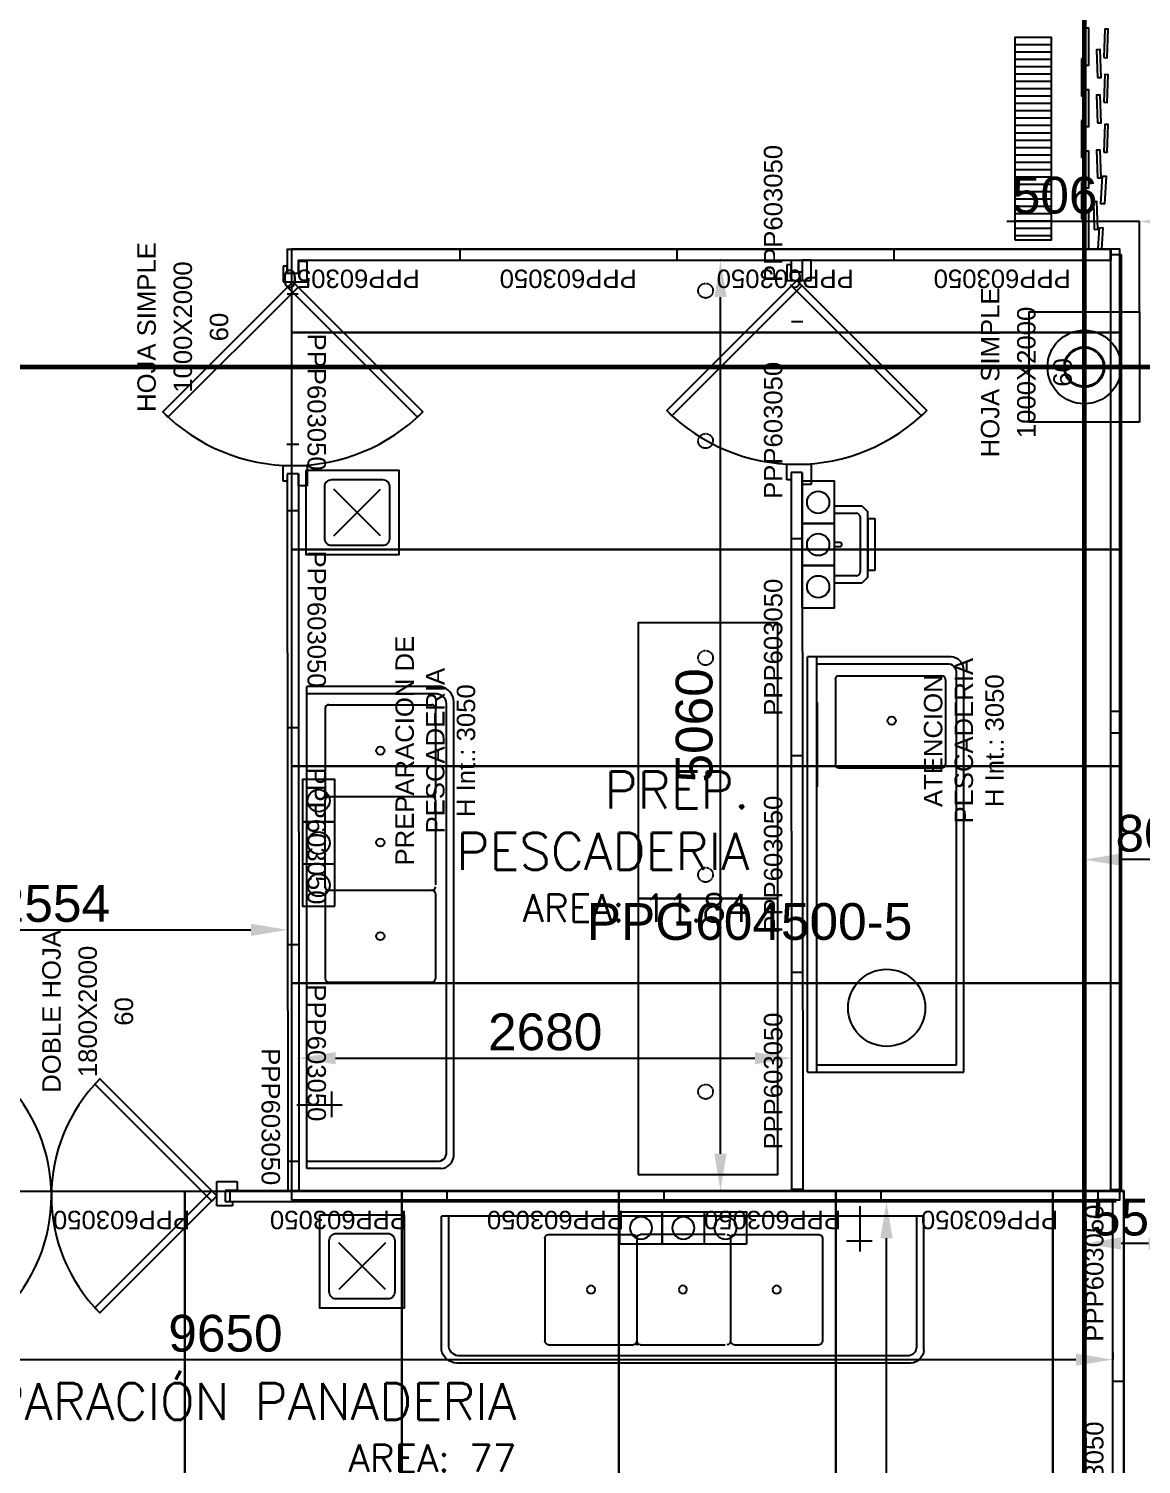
# Model space of a CAD drawing. Header units: millimetres. Extents: x 1478096 to 1808313, y 619971 to 762366.
# Drawn here: x 1533905 to 1539955, y 668856 to 676666 of the extents above; entities that cross this region are included whole.
import ezdxf
from ezdxf.enums import TextEntityAlignment as Align

# ---------------------------------------------------------------- set-up
doc = ezdxf.new("R2010")
doc.units = ezdxf.units.MM
doc.header["$LTSCALE"] = 10
doc.linetypes.add('CENTERX2', pattern=[4, 2.5, -0.5, 0.5, -0.5])
doc.linetypes.add('DASHED', pattern=[0.75, 0.5, -0.25])
for name, color, linetype in [('0_Estructura', 251, 'Continuous'), ('COSTAN-CAM-CORT BANDAS', 4, 'Continuous'), ('COSTAN-CAM-COTAS', 7, 'Continuous'), ('COSTAN-CAM-EJES', 251, 'CENTERX2'), ('COSTAN-CAM-LAT NUM', 6, 'Continuous'), ('COSTAN-CAM-LATERALES', 5, 'Continuous'), ('COSTAN-CAM-NOMENCLATURAS', 7, 'Continuous'), ('COSTAN-CAM-PUERTAS', 4, 'Continuous'), ('COSTAN-CAM-PUERTAS-NOM', 7, 'Continuous'), ('COSTAN-CAM-TECHOS', 1, 'DASHED'), ('COSTAN-CAM-TECHOS NOMENCLATURAS', 7, 'Continuous'), ('COSTAN-CAM-TECHOS-60', 1, 'Continuous'), ('COSTAN-EXH-COTAS', 7, 'Continuous'), ('COSTAN-EXH-Desagues', 1, 'Continuous'), ('DC-ARQ-EQUIP. PREP.', 30, 'Continuous'), ('DC-ARQ-MURO DE BLOQUE', 7, 'Continuous'), ('DC-ARQ-TEXTOS', 7, 'Continuous')]:
    doc.layers.add(name, color=color, linetype=linetype)
doc.layers.add('COSTAN-CAM-VIGA C', color=32, linetype='Continuous', plot=False)
doc.styles.add('costan', font='arial.ttf')
doc.styles.get("Standard").update_dxf_attribs({"font": 'arial.ttf'})
doc.dimstyles.new('COSTAN-DESAGUES', dxfattribs={"dimtxt": 200, "dimasz": 200, "dimexe": 0, "dimexo": 0, "dimgap": 40, "dimtad": 1, "dimdec": 0, "dimzin": 0, "dimdsep": 46, "dimtxsty": 'costan', "dimblk1": 'ARCHTICK', "dimblk2": 'ARCHTICK', "dimcen": 0, "dimclrd": 256, "dimclre": 256, "dimclrt": 256, "dimadec": 0, "dimazin": 0, "dimtfac": 1, "dimtdec": 0, "dimtofl": 0, "dimtmove": 0, "dimatfit": 3, "dimfxl": 0, "dimtolj": 1, "dimtzin": 0, "dimarcsym": 0})
doc.dimstyles.new('COSTAN-MM-100', dxfattribs={"dimtxt": 200, "dimasz": 200, "dimexe": 0, "dimexo": 0, "dimgap": 40, "dimtad": 1, "dimdec": 0, "dimzin": 0, "dimdsep": 46, "dimtxsty": 'costan', "dimblk1": 'ARCHTICK', "dimblk2": 'ARCHTICK', "dimcen": 0, "dimclrd": 256, "dimclre": 256, "dimclrt": 256, "dimadec": 0, "dimazin": 0, "dimtfac": 1, "dimtdec": 0, "dimtofl": 0, "dimtmove": 0, "dimatfit": 3, "dimfxl": 0, "dimtolj": 1, "dimtzin": 0, "dimarcsym": 0})

# ---------------------------------------------------------------- blocks, each defined once
blk = doc.blocks.new('RE-PLANTABASE(XREF)$0$LJ-PLANTA BASE(XREF)$0$SE-COME$0$LR-COME$0$B41')
for p, q in [((-0.4064, -0.127), (-0.1524, 0.127)), ((-0.1524, -0.127), (-0.4064, 0.127))]:
    blk.add_line(p, q)
blk.add_lwpolyline([(0, 0.2286), (0, -0.2286), (-0.508, -0.2286), (-0.508, 0.2286)], close=True)
blk.add_lwpolyline([(-0.4191, -0.1778, -0.414214), (-0.4572, -0.1397), (-0.4572, 0.1397, -0.414214), (-0.4191, 0.1778), (-0.1397, 0.1778, -0.414214), (-0.1016, 0.1397), (-0.1016, -0.1397, -0.414214), (-0.1397, -0.1778)], format="xyb", close=True)
blk = doc.blocks.new('RE-PLANTABASE(XREF)$0$MESADA163')
for p, q in [((-0.07, 0.8), (-2.5396, 0.8)), ((-2.6223, 0.73), (-2.6223, 0)), ((-2.5823, 0.71), (-2.5823, 0)), ((-0.09, 0.76), (-2.5196, 0.76)), ((-0.04, 0), (-0.04, 0.7179)), ((-2.0596, 0.12), (-2.0596, 0.68)), ((-2.0396, 0.7), (-1.5796, 0.7)), ((-1.5596, 0.12), (-1.5596, 0.68)), ((-1.5396, 0.7), (-1.0796, 0.7)), ((-1.05, 0.12), (-1.05, 0.68)), ((-1.03, 0.7), (-0.57, 0.7)), ((-0.55, 0.12), (-0.55, 0.68)), ((-0.3476, -0.0534), (-0.3476, 0.1924)), ((-2.0396, 0.1), (-1.5796, 0.1)), ((-1.0796, 0.1), (-1.5396, 0.1)), ((-1.1927, 0.1532), (-1.1927, -0.0236)), ((-1.03, 0.1), (-0.57, 0.1)), ((-0.4198, 0.1346), (-0.2799, 0.1346)), ((0, 0), (-2.6223, 0))]:
    blk.add_line(p, q)
at = {"ltscale": 200}
blk.add_line((0, 0.73), (0, 0), dxfattribs=at)
for points in [[(-1.4223, 0.1532), (-1.652, 0.1532), (-1.652, -0.0236), (-1.4223, -0.0236)], [(-0.963, 0.1532), (-1.4223, 0.1532), (-1.4223, -0.0236), (-0.963, -0.0236)]]:
    blk.add_lwpolyline(points, close=True)
for centre, radius in [((-1.8096, 0.4), 0.0222), ((-1.3096, 0.4), 0.0222), ((-0.8, 0.4), 0.0222), ((-1.5371, 0.0648), 0.0603), ((-1.3075, 0.0648), 0.0603), ((-1.0778, 0.0648), 0.0603)]:
    blk.add_circle(centre, radius)
for centre, radius, start, end in [((-2.536, 0.7118), 0.0882, 92.35329, 168.13873), ((-0.074, 0.726), 0.0742, 3.12681, 86.8741), ((-2.5256, 0.7032), 0.0571, 83.93825, 173.20345), ((-0.086, 0.714), 0.0462, 355.08464, 94.91627), ((-2.0396, 0.68), 0.02, 90.00045, 180.00045), ((-1.5796, 0.68), 0.02, 0.00045, 90.00045), ((-1.5659, 0.6937), 0.0063, 0.00045, 90.00045), ((-1.5396, 0.68), 0.02, 90.00045, 180.00045), ((-1.5533, 0.6937), 0.0063, 90.00045, 180.00045), ((-1.07, 0.68), 0.02, 0.00045, 90.00045), ((-1.03, 0.68), 0.02, 90.00045, 180.00045), ((-0.57, 0.68), 0.02, 0.00045, 90.00045), ((-2.0396, 0.12), 0.02, 180.00045, 270.00045), ((-1.5796, 0.12), 0.02, 270.00045, 0.00045), ((-1.5396, 0.12), 0.02, 180.00045, 270.00045), ((-1.07, 0.12), 0.02, 270.00045, 0.00045), ((-1.03, 0.12), 0.02, 180.00045, 270.00045), ((-0.57, 0.12), 0.02, 270.00045, 0.00045)]:
    blk.add_arc(centre, radius, start, end)
blk = doc.blocks.new('RE-PLANTABASE(XREF)$0$LJ-BASE2(xref)$0$LJ-PLANTA BASE(XREF)$0$SE-COME$0$LR-COME$0$pileta-flat-3-flat-1')
for p, q in [((-0.0702, 0.8), (-2.5398, 0.8)), ((-2.6225, 0.73), (-2.6225, 0)), ((-2.5825, 0.71), (-2.5825, 0)), ((-0.0902, 0.76), (-2.5198, 0.76)), ((-0.0402, 0), (-0.0402, 0.7179)), ((-2.5241, 0.12), (-2.5241, 0.68)), ((-2.5041, 0.7), (-2.0441, 0.7)), ((-2.0241, 0.12), (-2.0241, 0.68)), ((-2.0041, 0.7), (-1.5441, 0.7)), ((-1.5145, 0.12), (-1.5145, 0.68)), ((-1.4945, 0.7), (-1.0345, 0.7)), ((-1.0145, 0.12), (-1.0145, 0.68)), ((-0.3478, -0.0534), (-0.3478, 0.1924)), ((-2.5041, 0.1), (-2.0441, 0.1)), ((-1.5441, 0.1), (-2.0041, 0.1)), ((-1.6572, 0.1532), (-1.6572, -0.0236)), ((-1.4945, 0.1), (-1.0345, 0.1)), ((-0.42, 0.1346), (-0.2802, 0.1346)), ((-0.0002, 0), (-2.6225, 0))]:
    blk.add_line(p, q)
at = {"ltscale": 200}
blk.add_line((-0.0002, 0.73), (-0.0002, 0), dxfattribs=at)
for points in [[(-1.8868, 0.1532), (-2.1165, 0.1532), (-2.1165, -0.0236), (-1.8868, -0.0236)], [(-1.4275, 0.1532), (-1.8868, 0.1532), (-1.8868, -0.0236), (-1.4275, -0.0236)]]:
    blk.add_lwpolyline(points, close=True)
for centre, radius in [((-2.2741, 0.4), 0.0222), ((-1.7741, 0.4), 0.0222), ((-1.2645, 0.4), 0.0222), ((-2.0017, 0.0648), 0.0603), ((-1.772, 0.0648), 0.0603), ((-1.5423, 0.0648), 0.0603)]:
    blk.add_circle(centre, radius)
for centre, radius, start, end in [((-2.5362, 0.7118), 0.0882, 92.35329, 168.13873), ((-0.0743, 0.726), 0.0742, 3.12681, 86.8741), ((-2.5258, 0.7032), 0.0571, 83.93825, 173.20345), ((-0.0863, 0.714), 0.0462, 355.08464, 94.91627), ((-2.5041, 0.68), 0.02, 90.00045, 180.00045), ((-2.0441, 0.68), 0.02, 0.00045, 90.00045), ((-2.0304, 0.6937), 0.0063, 0.00045, 90.00045), ((-2.0178, 0.6937), 0.0063, 90.00045, 180.00045), ((-2.0041, 0.68), 0.02, 90.00045, 180.00045), ((-1.5345, 0.68), 0.02, 0.00045, 90.00045), ((-1.4945, 0.68), 0.02, 90.00045, 180.00045), ((-1.0345, 0.68), 0.02, 0.00045, 90.00045), ((-2.5041, 0.12), 0.02, 180.00045, 270.00045), ((-2.0441, 0.12), 0.02, 270.00045, 0.00045), ((-2.0041, 0.12), 0.02, 180.00045, 270.00045), ((-1.5345, 0.12), 0.02, 270.00045, 0.00045), ((-1.4945, 0.12), 0.02, 180.00045, 270.00045), ((-1.0345, 0.12), 0.02, 270.00045, 0.00045)]:
    blk.add_arc(centre, radius, start, end)
blk = doc.blocks.new('RE-PLANTABASE(XREF)$0$LJ-BASE2(xref)$0$LJ-PLANTA BASE(XREF)$0$SE-COME$0$lav_rod-flat-2-flat-1-flat-1')
for p, q in [((0.4064, 0.127), (0.1524, -0.127)), ((0.1524, 0.127), (0.4064, -0.127))]:
    blk.add_line(p, q)
blk.add_lwpolyline([(0, -0.2286), (0, 0.2286), (0.508, 0.2286), (0.508, -0.2286)], close=True)
blk.add_lwpolyline([(0.4191, 0.1778, -0.414214), (0.4572, 0.1397), (0.4572, -0.1397, -0.414214), (0.4191, -0.1778), (0.1397, -0.1778, -0.414214), (0.1016, -0.1397), (0.1016, 0.1397, -0.414214), (0.1397, 0.1778)], format="xyb", close=True)
blk = doc.blocks.new('*D163')
at = {"layer": 'COSTAN-CAM-COTAS', "lineweight": -2, "transparency": 16777216}
for p, q in [((1538872.8, 670285.9), (1538569.8, 670285.9)), ((1538569.8, 662486.2), (1538569.8, 670085.9)), ((1538872.8, 662286.2), (1538569.8, 662286.2))]:
    blk.add_line(p, q, dxfattribs=at)
at = {"layer": 'COSTAN-CAM-COTAS', "transparency": 16777216}
for points in [[(1538536.4, 670085.9), (1538603.1, 670085.9), (1538569.8, 670285.9)], [(1538536.4, 662486.2), (1538603.1, 662486.2), (1538569.8, 662286.2)]]:
    blk.add_solid(points, dxfattribs=at)
at = {"layer": 'Defpoints', "color": 0, "transparency": 16777216}
for p in [(1538569.8, 670285.9), (1538872.8, 670285.9, 112421.9), (1538872.8, 662286.2, 112421.9)]:
    blk.add_point(p, dxfattribs=at)
at = {"layer": 'COSTAN-CAM-COTAS', "transparency": 16777216, "insert": (1538427.6, 665254), "char_height": 200, "attachment_point": 5, "rotation": 90, "style": 'costan'}
blk.add_mtext('\\A1;8000', dxfattribs=at)
blk = doc.blocks.new('_ARCHTICK')
at = {"color": 0, "linetype": 'ByBlock', "const_width": 0.15}
blk.add_lwpolyline([(-0.5, -0.5), (0.5, 0.5)], dxfattribs=at)
blk = doc.blocks.new('*D186')
at = {"layer": 'COSTAN-CAM-COTAS', "lineweight": -2, "transparency": 16777216}
for p, q in [((1532760, 671741), (1532760, 671763.6)), ((1532960, 671763.6), (1535113.8, 671763.6)), ((1535313.8, 671742.6), (1535313.8, 671763.6))]:
    blk.add_line(p, q, dxfattribs=at)
at = {"layer": 'COSTAN-CAM-COTAS', "transparency": 16777216}
for points in [[(1532960, 671797), (1532960, 671730.3), (1532760, 671763.6)], [(1535113.8, 671797), (1535113.8, 671730.3), (1535313.8, 671763.6)]]:
    blk.add_solid(points, dxfattribs=at)
at = {"layer": 'Defpoints', "color": 0, "transparency": 16777216}
for p in [(1532760, 671741, 112421.9), (1535313.8, 671763.6), (1535313.8, 671742.6, 112421.9)]:
    blk.add_point(p, dxfattribs=at)
at = {"layer": 'COSTAN-CAM-COTAS', "transparency": 16777216, "insert": (1534036.9, 671905.8), "char_height": 200, "attachment_point": 5, "style": 'costan'}
blk.add_mtext('\\A1;2554', dxfattribs=at)
blk = doc.blocks.new('*D187')
at = {"layer": 'COSTAN-CAM-COTAS', "lineweight": -2, "transparency": 16777216}
for p, q in [((1535373.8, 671063.8), (1535373.8, 671065.4)), ((1535573.8, 671065.4), (1537853.8, 671065.4))]:
    blk.add_line(p, q, dxfattribs=at)
at = {"layer": 'COSTAN-CAM-COTAS', "transparency": 16777216}
for points in [[(1535573.8, 671098.7), (1535573.8, 671032), (1535373.8, 671065.4)], [(1537853.8, 671098.7), (1537853.8, 671032), (1538053.8, 671065.4)]]:
    blk.add_solid(points, dxfattribs=at)
at = {"layer": 'Defpoints', "color": 0, "transparency": 16777216}
for p in [(1535373.8, 671063.8, 112421.9), (1538053.8, 671065.4, 112421.9), (1538053.8, 671065.4)]:
    blk.add_point(p, dxfattribs=at)
at = {"layer": 'COSTAN-CAM-COTAS', "transparency": 16777216, "insert": (1536713.8, 671207.5), "char_height": 200, "attachment_point": 5, "style": 'costan'}
blk.add_mtext('\\A1;2680', dxfattribs=at)
blk = doc.blocks.new('*D188')
at = {"layer": 'COSTAN-CAM-COTAS', "lineweight": -2, "transparency": 16777216}
for p, q in [((1537669.5, 675406.2), (1537666.9, 675406.2)), ((1537666.9, 670545.9), (1537666.9, 675206.2)), ((1537669.5, 670345.9), (1537666.9, 670345.9))]:
    blk.add_line(p, q, dxfattribs=at)
at = {"layer": 'COSTAN-CAM-COTAS', "transparency": 16777216}
for points in [[(1537633.6, 675206.2), (1537700.2, 675206.2), (1537666.9, 675406.2)], [(1537633.6, 670545.9), (1537700.2, 670545.9), (1537666.9, 670345.9)]]:
    blk.add_solid(points, dxfattribs=at)
at = {"layer": 'Defpoints', "color": 0, "transparency": 16777216}
for p in [(1537666.9, 675406.2), (1537669.5, 675406.2, 112421.9), (1537669.5, 670345.9, 112421.9)]:
    blk.add_point(p, dxfattribs=at)
at = {"layer": 'COSTAN-CAM-COTAS', "transparency": 16777216, "insert": (1537524.8, 672876.1), "char_height": 200, "attachment_point": 5, "rotation": 90, "style": 'costan'}
blk.add_mtext('\\A1;5060', dxfattribs=at)
blk = doc.blocks.new('*D194')
at = {"layer": 'COSTAN-CAM-COTAS', "lineweight": -2, "transparency": 16777216}
for p, q in [((1530150.2, 669461.8), (1530150.2, 669425.7)), ((1539799.9, 669461.8), (1539799.9, 669425.7)), ((1530350.2, 669425.7), (1539599.9, 669425.7))]:
    blk.add_line(p, q, dxfattribs=at)
at = {"layer": 'COSTAN-CAM-COTAS', "transparency": 16777216}
for points in [[(1530350.2, 669459), (1530350.2, 669392.3), (1530150.2, 669425.7)], [(1539599.9, 669459), (1539599.9, 669392.3), (1539799.9, 669425.7)]]:
    blk.add_solid(points, dxfattribs=at)
at = {"layer": 'Defpoints', "color": 0, "transparency": 16777216}
for p in [(1530150.2, 669461.8, 112421.9), (1539799.9, 669461.8, 112421.9), (1539799.9, 669425.7)]:
    blk.add_point(p, dxfattribs=at)
at = {"layer": 'COSTAN-CAM-COTAS', "transparency": 16777216, "insert": (1534975.1, 669567.8), "char_height": 200, "attachment_point": 5, "style": 'costan'}
blk.add_mtext('\\A1;9650', dxfattribs=at)
blk = doc.blocks.new('COSTAN-CAM-MCO-VEN 60')
at = {"layer": 'COSTAN-CAM-PUERTAS', "ltscale": 0.8}
for p, q in [((0, 78), (-110, 78)), ((-110, 78), (-110, 30)), ((-110, 30), (-45, 30)), ((-45, 30), (-45, -30)), ((0, -53), (0, 78)), ((-45, -30), (-85, -30)), ((-85, -30), (-85, -53)), ((-85, -53), (0, -53))]:
    blk.add_line(p, q, dxfattribs=at)
blk = doc.blocks.new('COSTAN-CAM-ARCO-VEN')
at = {"layer": 'COSTAN-CAM-PUERTAS', "ltscale": 0.8}
blk.add_arc((0, 0), 1, 315, 45, dxfattribs=at)
blk = doc.blocks.new('COSTAN-CAM-PLACA-VEN')
at = {"layer": 'COSTAN-CAM-PUERTAS', "ltscale": 0.8}
blk.add_lwpolyline([(0, 0), (1, 0), (1, 1), (0, 1)], close=True, dxfattribs=at)
blk = doc.blocks.new('COSTAN-CAM-INFO-VAIVEN')
at = {"style": 'costan'}
for tag, flags, p in [('VAIVEN', 14, (0, 196.9)), ('HOJAS', 4, (0, 0)), ('MEDIDAS', 4, (0, -196.9)), ('ESPESOR', 4, (0, -393.7))]:
    blk.add_attdef(tag, text='', height=100, dxfattribs=dict(at, flags=flags)).set_placement(p, align=Align.MIDDLE_CENTER)
blk = doc.blocks.new('COSTAN-CAM-PANEL-TECHO')
blk.add_lwpolyline([(0, 0), (1, 0), (1, 1), (0, 1)], close=True)
blk = doc.blocks.new('COSTAN-CAM-VIGA C')
at = {"layer": 'COSTAN-CAM-VIGA C'}
for p, q in [((0, 0), (0, -60)), ((2600, 0), (0, 0)), ((2600, -60), (2600, 0)), ((0, -60), (2600, -60))]:
    blk.add_line(p, q, dxfattribs=at)
blk = doc.blocks.new('COSTAN-CAM-CB')
at = {"layer": 'COSTAN-CAM-CORT BANDAS', "extrusion": (0, 1.34707e-15, -1)}
blk.add_lwpolyline([(0, -20), (-200, -20), (-200, 0), (0, 0)], close=True, dxfattribs=at)
blk = doc.blocks.new('COSTAN-CAM-CB2')
at = {"layer": 'COSTAN-CAM-CORT BANDAS', "extrusion": (0, 1.34707e-15, -1)}
blk.add_lwpolyline([(0, -40), (-200, -40), (-200, -20), (0, -20)], close=True, dxfattribs=at)
blk = doc.blocks.new('*D495')
at = {"layer": 'COSTAN-EXH-COTAS', "lineweight": -2, "transparency": 16777216}
blk.add_line((1539995, 670057.4), (1539845, 670057.4), dxfattribs=at)
at = {"layer": 'COSTAN-EXH-COTAS', "transparency": 16777216}
for points in [[(1539845, 670090.8), (1539845, 670024.1), (1539645, 670057.4)], [(1539995, 670090.8), (1539995, 670024.1), (1540195, 670057.4)]]:
    blk.add_solid(points, dxfattribs=at)
at = {"layer": 'Defpoints', "color": 0, "transparency": 16777216}
for p in [(1539645, 670057.4), (1539645, 670057.4), (1540195, 670057.4)]:
    blk.add_point(p, dxfattribs=at)
at = {"layer": 'COSTAN-EXH-COTAS', "transparency": 16777216, "insert": (1539920, 670199.6), "char_height": 200, "attachment_point": 5, "style": 'costan'}
blk.add_mtext('\\A1;550', dxfattribs=at)
blk = doc.blocks.new('*D496')
at = {"layer": 'COSTAN-EXH-Desagues', "lineweight": -2, "transparency": 16777216}
for p, q in [((1540451, 672606.2), (1540451, 672145.5)), ((1540251, 672145.5), (1539845, 672145.5))]:
    blk.add_line(p, q, dxfattribs=at)
at = {"layer": 'COSTAN-EXH-Desagues', "transparency": 16777216}
for points in [[(1539845, 672178.8), (1539845, 672112.2), (1539645, 672145.5)], [(1540251, 672178.8), (1540251, 672112.2), (1540451, 672145.5)]]:
    blk.add_solid(points, dxfattribs=at)
at = {"layer": 'Defpoints', "color": 0, "transparency": 16777216}
for p in [(1540451, 672606.2), (1539645, 672145.5), (1539645, 672145.5)]:
    blk.add_point(p, dxfattribs=at)
at = {"layer": 'COSTAN-EXH-Desagues', "transparency": 16777216, "insert": (1540048, 672287.6), "char_height": 200, "attachment_point": 5, "style": 'costan'}
blk.add_mtext('\\A1;806', dxfattribs=at)
blk = doc.blocks.new('*D498')
at = {"layer": 'COSTAN-EXH-Desagues', "lineweight": -2, "transparency": 16777216}
for p, q in [((1539945, 675616.9), (1539223.3, 675616.9)), ((1540251, 675616.9), (1540145, 675616.9)), ((1540451, 675106.2), (1540451, 675616.9))]:
    blk.add_line(p, q, dxfattribs=at)
at = {"layer": 'COSTAN-EXH-Desagues', "transparency": 16777216}
for points in [[(1540145, 675650.2), (1540145, 675583.6), (1539945, 675616.9)], [(1540251, 675650.2), (1540251, 675583.6), (1540451, 675616.9)]]:
    blk.add_solid(points, dxfattribs=at)
at = {"layer": 'Defpoints', "color": 0, "transparency": 16777216}
for p in [(1539945, 675616.9), (1539945, 675616.9), (1540451, 675106.2)]:
    blk.add_point(p, dxfattribs=at)
at = {"layer": 'COSTAN-EXH-Desagues', "transparency": 16777216, "insert": (1539484.2, 675759), "char_height": 200, "attachment_point": 5, "style": 'costan'}
blk.add_mtext('\\A1;506', dxfattribs=at)

msp = doc.modelspace()

# ---------------------------------------------------------------- hatches: boundary and pattern name
h = msp.add_hatch()
h.set_pattern_fill('_USER', color=8, scale=40, angle=1080, style=0, pattern_type=0)
h.set_pattern_definition([(180, (1539467.248, 675700.27), (-7e-14, 40), [])])
h.paths.add_polyline_path([(1539267.248, 675518.161), (1539467.248, 675518.161), (1539467.248, 676618.161), (1539267.248, 676618.161)])
at = {"layer": '0_Estructura'}
h = msp.add_hatch(dxfattribs=at)
h.set_pattern_fill('ANSI31', color=256, scale=2, angle=-180, style=0)
h.set_pattern_definition([(225, (3089100.1186, 1211231.0364), (4.49012806, -4.49012806), [])])
h.paths.add_polyline_path([(1539535.048, 674825.343, 1), (1539755.048, 674825.343, 1)])
h.paths.add_polyline_path([(1539539.848, 674825.343, 1), (1539750.248, 674825.343, 1)], flags=16)

# ---------------------------------------------------------------- linework, layer by layer
at = {"color": 8}
for points in [[(1539751.38, 676509.009), (1539770.234, 676508.35), (1539775.498, 676663.004), (1539756.643, 676663.663)], [(1539267.248, 675518.161), (1539467.248, 675518.161), (1539467.248, 676618.161), (1539267.248, 676618.161)], [(1539717.236, 676400.525), (1539736.091, 676401.184), (1539730.827, 676551.919), (1539711.972, 676551.261)], [(1539751.38, 676265.746), (1539770.234, 676265.087), (1539775.498, 676415.823), (1539756.643, 676416.481)], [(1539717.236, 676153.867), (1539736.091, 676154.526), (1539730.827, 676305.261), (1539711.972, 676304.603)], [(1539751.38, 675994.303), (1539770.234, 675993.645), (1539775.498, 676144.38), (1539756.643, 676145.039)], [(1539717.236, 675854.102), (1539736.091, 675854.76), (1539730.827, 676005.496), (1539711.972, 676004.838)], [(1539745.054, 675864.515), (1539763.883, 675863.337), (1539754.464, 675712.804), (1539735.634, 675713.982)], [(1539699.702, 675573.893), (1539718.557, 675574.551), (1539713.293, 675725.287), (1539694.438, 675724.628)], [(1539727.52, 675584.306), (1539746.349, 675583.127), (1539739.081, 675466.982), (1539720.252, 675468.161)]]:
    msp.add_lwpolyline(points, close=True, dxfattribs=at)
at = {"layer": '0_Estructura'}
for p, q in [((1539645.048, 674681.652), (1539645.048, 674969.033)), ((1539501.358, 674825.343), (1539788.739, 674825.343))]:
    msp.add_line(p, q, dxfattribs=at)
msp.add_lwpolyline([(1539945.047, 674525.343), (1539345.047, 674525.343), (1539345.047, 675125.343), (1539945.047, 675125.343)], close=True, dxfattribs=at)
for centre, radius in [((1539645.047, 674825.343), 200), ((1539645.048, 674825.343), 110), ((1539645.048, 674825.343), 105.2)]:
    msp.add_circle(centre, radius, dxfattribs=at)
at = {"layer": 'COSTAN-CAM-EJES', "const_width": 25}
for points in [[(1539645.049, 619983.43), (1539645.049, 762353.176)], [(1478108.728, 674825.343), (1676824.92, 674825.343)]]:
    msp.add_lwpolyline(points, dxfattribs=at)
at = {"layer": 'COSTAN-CAM-LATERALES'}
for p, q in [((1535310.675, 675466.161), (1535310.759, 675333.835)), ((1535310.675, 675466.161), (1539788.946, 675466.161)), ((1536248.946, 675466.161), (1536248.946, 675406.161)), ((1537428.946, 675466.161), (1537428.946, 675406.161)), ((1538608.946, 675466.161), (1538608.946, 675406.161)), ((1539788.946, 675466.161), (1539788.946, 675406.161)), ((1535370.713, 675406.161), (1535370.759, 675333.873)), ((1535370.713, 675406.161), (1539788.946, 675406.161)), ((1538050.9, 675406.161), (1538050.966, 675296.161)), ((1538110.9, 675406.161), (1538110.966, 675296.161)), ((1535310.675, 675224.432), (1535370.675, 675224.432)), ((1538113.897, 675070.94), (1538053.897, 675070.94)), ((1535311.446, 674243.835), (1535313.901, 670350.939)), ((1535371.446, 674243.873), (1535373.901, 670350.977)), ((1538051.585, 674251.161), (1538053.897, 670350.905)), ((1538111.585, 674251.196), (1538113.897, 670350.94)), ((1535310.676, 674044.432), (1535370.676, 674044.432)), ((1538113.897, 673890.94), (1538053.897, 673890.94)), ((1535310.677, 672864.432), (1535370.677, 672864.432)), ((1538113.897, 672710.94), (1538053.897, 672710.94)), ((1535310.677, 671684.432), (1535370.677, 671684.432)), ((1538113.897, 671530.94), (1538053.897, 671530.94)), ((1535310.678, 670504.432), (1535370.678, 670504.432)), ((1534986.537, 670345.939), (1539859.945, 670345.941)), ((1534999.716, 670345.939), (1534999.716, 670285.939)), ((1536179.716, 670345.939), (1536179.716, 670285.939)), ((1537359.716, 670345.94), (1537359.716, 670285.94)), ((1538113.897, 670350.94), (1538053.897, 670350.94)), ((1538539.716, 670345.941), (1538539.716, 670285.941)), ((1539719.716, 670345.941), (1539719.716, 670285.941)), ((1539859.945, 670345.941), (1539859.945, 662226.17)), ((1534986.537, 670285.939), (1539794.945, 670285.941)), ((1535378.9, 670285.942), (1539799.945, 670285.941)), ((1539799.945, 662286.184), (1539799.945, 670285.941)), ((1539859.945, 669306.17), (1539799.945, 669306.17))]:
    msp.add_line(p, q, dxfattribs=at)
at = {"layer": 'COSTAN-CAM-PUERTAS'}
for p, q in [((1535371.446, 675333.873), (1535310.759, 675333.835)), ((1538050.966, 675296.161), (1538110.966, 675296.161)), ((1535371.446, 674243.873), (1535311.446, 674243.835)), ((1538111.397, 674251.161), (1538051.397, 674251.161))]:
    msp.add_line(p, q, dxfattribs=at)
at = {"layer": 'COSTAN-CAM-TECHOS'}
for centre in [(1537585.923, 675240.676), (1537585.923, 674423.191), (1537585.923, 673243.191), (1537585.923, 672063.191), (1537585.923, 670883.191)]:
    msp.add_circle(centre, 40, dxfattribs=at)
at = {"layer": 'COSTAN-EXH-Desagues'}
msp.add_line((1539945.047, 675125.343), (1539945.047, 675616.888), dxfattribs=at)
at = {"layer": 'DC-ARQ-EQUIP. PREP.'}
for p, q in [((1538286.553, 674069.66), (1538435.914, 674069.66)), ((1538286.553, 674069.66), (1538435.914, 674069.66)), ((1538286.553, 674069.66), (1538435.914, 674069.66)), ((1538286.553, 674069.66), (1538435.914, 674069.66)), ((1538435.914, 674069.66), (1538465.914, 674039.66)), ((1538435.914, 674069.66), (1538465.914, 674039.66)), ((1538435.914, 674069.66), (1538465.914, 674039.66)), ((1538435.914, 674069.66), (1538465.914, 674039.66)), ((1538286.553, 674029.66), (1538405.914, 674029.66)), ((1538286.553, 674029.66), (1538405.914, 674029.66)), ((1538286.553, 674029.66), (1538405.914, 674029.66)), ((1538286.553, 674029.66), (1538405.914, 674029.66)), ((1538425.914, 674009.66), (1538425.914, 673709.66)), ((1538425.914, 674009.66), (1538425.914, 673709.66)), ((1538425.914, 674009.66), (1538425.914, 673709.66)), ((1538425.914, 674009.66), (1538425.914, 673709.66)), ((1538465.914, 674039.66), (1538465.914, 673679.66)), ((1538465.914, 674039.66), (1538465.914, 673679.66)), ((1538465.914, 674039.66), (1538465.914, 673679.66)), ((1538465.914, 674039.66), (1538465.914, 673679.66)), ((1538469.437, 674001.533), (1538506.66, 674001.533)), ((1538469.437, 673718.364), (1538469.437, 674001.533)), ((1538469.437, 673718.364), (1538469.437, 674001.533)), ((1538469.437, 674001.533), (1538506.66, 674001.533)), ((1538469.437, 674001.533), (1538506.66, 674001.533)), ((1538469.437, 673718.364), (1538469.437, 674001.533)), ((1538469.437, 673718.364), (1538469.437, 674001.533)), ((1538469.437, 674001.533), (1538506.66, 674001.533)), ((1538506.66, 674001.533), (1538506.66, 673718.364)), ((1538506.66, 674001.533), (1538506.66, 673718.364)), ((1538506.66, 674001.533), (1538506.66, 673718.364)), ((1538506.66, 674001.533), (1538506.66, 673718.364)), ((1538316.553, 673870.527), (1538286.553, 673870.527)), ((1538316.553, 673870.527), (1538286.553, 673870.527)), ((1538316.553, 673870.527), (1538286.553, 673870.527)), ((1538316.553, 673870.527), (1538286.553, 673870.527)), ((1538286.553, 673848.793), (1538316.553, 673848.793)), ((1538286.553, 673848.793), (1538316.553, 673848.793)), ((1538286.553, 673848.793), (1538316.553, 673848.793)), ((1538286.553, 673848.793), (1538316.553, 673848.793)), ((1538405.914, 673689.66), (1538286.553, 673689.66)), ((1538405.914, 673689.66), (1538286.553, 673689.66)), ((1538405.914, 673689.66), (1538286.553, 673689.66)), ((1538405.914, 673689.66), (1538286.553, 673689.66)), ((1538465.914, 673679.66), (1538435.914, 673649.66)), ((1538465.914, 673679.66), (1538435.914, 673649.66)), ((1538465.914, 673679.66), (1538435.914, 673649.66)), ((1538465.914, 673679.66), (1538435.914, 673649.66)), ((1538506.66, 673718.364), (1538469.437, 673718.364)), ((1538506.66, 673718.364), (1538469.437, 673718.364)), ((1538506.66, 673718.364), (1538469.437, 673718.364)), ((1538506.66, 673718.364), (1538469.437, 673718.364)), ((1538435.914, 673649.66), (1538286.553, 673649.66)), ((1538435.914, 673649.66), (1538286.553, 673649.66)), ((1538435.914, 673649.66), (1538286.553, 673649.66)), ((1538435.914, 673649.66), (1538286.553, 673649.66)), ((1538920.751, 673248.887), (1538140.751, 673248.887)), ((1538920.751, 673248.887), (1538140.751, 673248.887)), ((1538920.751, 673248.887), (1538140.751, 673248.887)), ((1538920.751, 673248.887), (1538140.751, 673248.887)), ((1538140.751, 670989.599), (1538140.751, 673248.887)), ((1538190.751, 670989.599), (1538190.751, 673248.887)), ((1538900.751, 673208.887), (1538190.751, 673208.887)), ((1538900.751, 673208.887), (1538190.751, 673208.887)), ((1538900.751, 673208.887), (1538190.751, 673208.887)), ((1538900.751, 673208.887), (1538190.751, 673208.887)), ((1538291.773, 673125.349), (1538291.773, 672665.349)), ((1538310.751, 673145.349), (1538870.751, 673145.349)), ((1538310.751, 673145.349), (1538870.751, 673145.349)), ((1538310.751, 673145.349), (1538870.751, 673145.349)), ((1538310.751, 673145.349), (1538870.751, 673145.349)), ((1538890.751, 673125.349), (1538890.751, 672665.349)), ((1538890.751, 673125.349), (1538890.751, 672665.349)), ((1538890.751, 673125.349), (1538890.751, 672665.349)), ((1538890.751, 673125.349), (1538890.751, 672665.349)), ((1538950.751, 671029.599), (1538950.751, 673158.887)), ((1538990.751, 670989.599), (1538990.751, 673178.887)), ((1538193.48, 673001.036), (1538193.48, 672541.036)), ((1538193.48, 673001.036), (1538193.48, 672541.036)), ((1538193.48, 673001.036), (1538193.48, 672541.036)), ((1538193.48, 673001.036), (1538193.48, 672541.036)), ((1538310.751, 672645.349), (1538870.751, 672645.349)), ((1538310.751, 672645.349), (1538870.751, 672645.349)), ((1538310.751, 672645.349), (1538870.751, 672645.349)), ((1538310.751, 672645.349), (1538870.751, 672645.349)), ((1538190.751, 671029.599), (1538950.751, 671029.599)), ((1538140.751, 670989.599), (1538990.751, 670989.599))]:
    msp.add_line(p, q, dxfattribs=at)
for points in [[(1538109.779, 674204.142), (1538109.779, 673974.487), (1538286.553, 673974.487), (1538286.553, 674204.142)], [(1538109.779, 674204.142), (1538109.779, 673974.487), (1538286.553, 673974.487), (1538286.553, 674204.142)], [(1538109.779, 674204.142), (1538109.779, 673974.487), (1538286.553, 673974.487), (1538286.553, 674204.142)], [(1538109.779, 674204.142), (1538109.779, 673974.487), (1538286.553, 673974.487), (1538286.553, 674204.142)], [(1538109.779, 673974.487), (1538109.779, 673744.833), (1538286.553, 673744.833), (1538286.553, 673974.487)], [(1538109.779, 673974.487), (1538109.779, 673744.833), (1538286.553, 673744.833), (1538286.553, 673974.487)], [(1538109.779, 673974.487), (1538109.779, 673744.833), (1538286.553, 673744.833), (1538286.553, 673974.487)], [(1538109.779, 673974.487), (1538109.779, 673744.833), (1538286.553, 673744.833), (1538286.553, 673974.487)], [(1538109.779, 673744.833), (1538109.779, 673515.179), (1538286.553, 673515.179), (1538286.553, 673744.833)], [(1538109.779, 673744.833), (1538109.779, 673515.179), (1538286.553, 673515.179), (1538286.553, 673744.833)], [(1538109.779, 673744.833), (1538109.779, 673515.179), (1538286.553, 673515.179), (1538286.553, 673744.833)], [(1538109.779, 673744.833), (1538109.779, 673515.179), (1538286.553, 673515.179), (1538286.553, 673744.833)], [(1537218.542, 671933.45), (1537978.542, 671933.45), (1537978.542, 673433.45), (1537218.542, 673433.45)], [(1537218.542, 670433.45), (1537978.542, 670433.45), (1537978.542, 671933.45), (1537218.542, 671933.45)]]:
    msp.add_lwpolyline(points, close=True, dxfattribs=at)
for centre, radius in [((1538198.166, 674089.315), 60.25), ((1538198.166, 674089.315), 60.25), ((1538198.166, 674089.315), 60.25), ((1538198.166, 674089.315), 60.25), ((1538198.166, 673859.66), 60.25), ((1538198.166, 673859.66), 60.25), ((1538198.166, 673859.66), 60.25), ((1538198.166, 673859.66), 60.25), ((1538198.166, 673630.006), 60.25), ((1538198.166, 673630.006), 60.25), ((1538198.166, 673630.006), 60.25), ((1538198.166, 673630.006), 60.25), ((1538598.084, 672901.633), 22.211), ((1538598.084, 672901.633), 22.211), ((1538598.084, 672901.633), 22.211), ((1538598.084, 672901.633), 22.211), ((1538570.751, 671339.478), 209.879)]:
    msp.add_circle(centre, radius, dxfattribs=at)
for centre, radius, start, end in [((1538405.914, 674009.66), 20, 0, 90), ((1538405.914, 674009.66), 20, 0, 90), ((1538405.914, 674009.66), 20, 0, 90), ((1538405.914, 674009.66), 20, 0, 90), ((1538316.553, 673859.66), 10.867, 270, 90), ((1538316.553, 673859.66), 10.867, 270, 90), ((1538316.553, 673859.66), 10.867, 270, 90), ((1538316.553, 673859.66), 10.867, 270, 90), ((1538405.914, 673709.66), 20, 270, 0), ((1538405.914, 673709.66), 20, 270, 0), ((1538405.914, 673709.66), 20, 270, 0), ((1538405.914, 673709.66), 20, 270, 0), ((1538904.711, 673162.847), 46.21, 355.0841852, 94.9158148), ((1538904.711, 673162.847), 46.21, 355.0841852, 94.9158148), ((1538904.711, 673162.847), 46.21, 355.0841852, 94.9158148), ((1538904.711, 673162.847), 46.21, 355.0841852, 94.9158148), ((1538916.707, 673174.843), 74.155, 3.1263562, 86.8736438), ((1538310.751, 673125.349), 20, 90, 180), ((1538870.751, 673125.349), 20, 0, 90), ((1538870.751, 673125.349), 20, 0, 90), ((1538870.751, 673125.349), 20, 0, 90), ((1538870.751, 673125.349), 20, 0, 90), ((1538310.751, 672665.349), 20, 180, 270), ((1538310.751, 672665.349), 20, 180, 270), ((1538310.751, 672665.349), 20, 180, 270), ((1538310.751, 672665.349), 20, 180, 270), ((1538870.751, 672665.349), 20, 270, 0), ((1538870.751, 672665.349), 20, 270, 0), ((1538870.751, 672665.349), 20, 270, 0), ((1538870.751, 672665.349), 20, 270, 0)]:
    msp.add_arc(centre, radius, start, end, dxfattribs=at)
at = {"layer": 'DC-ARQ-MURO DE BLOQUE'}
for p, q in [((1535311.901, 675403.161), (1535311.901, 675468.161)), ((1539786.946, 675403.161), (1539786.946, 675468.161)), ((1535374.344, 674403.775), (1535309.344, 674403.775))]:
    msp.add_line(p, q, dxfattribs=at)

# ---------------------------------------------------------------- block references
at = {"layer": 'COSTAN-CAM-CORT BANDAS', "rotation": 270, "row_count": 1, "row_spacing": 0, "column_spacing": 333.9999505771169}
for name, p, column_count in [('COSTAN-CAM-CB', (1539670.57, 676668.161), 4), ('COSTAN-CAM-CB2', (1539670.57, 676501.161), 3)]:
    msp.add_blockref(name, p, dxfattribs=dict(at, column_count=column_count))
at = {"layer": 'COSTAN-CAM-LATERALES', "xscale": 900, "yscale": 900}
msp.add_blockref('COSTAN-CAM-ARCO-VEN', (1533128.939, 670315.938, 112421.869), dxfattribs=at)
at = {"layer": 'COSTAN-CAM-LATERALES'}
for name, xscale, yscale, rotation in [('COSTAN-CAM-ARCO-VEN', 900, 900, 180), ('COSTAN-CAM-PLACA-VEN', -900, -40, 315), ('COSTAN-CAM-PLACA-VEN', 40, 900, 135)]:
    msp.add_blockref(name, (1534928.939, 670315.938, 112421.869), dxfattribs=dict(at, xscale=xscale, yscale=yscale, rotation=rotation))
at = {"layer": 'COSTAN-CAM-LATERALES', "xscale": -1}
msp.add_blockref('COSTAN-CAM-MCO-VEN 60', (1534928.939, 670315.938, 112421.869), dxfattribs=at)
at = {"layer": 'COSTAN-CAM-PUERTAS', "rotation": 270}
for p in [(1535341.446, 675288.873, 112421.869), (1538081.397, 675296.161, 112421.869)]:
    msp.add_blockref('COSTAN-CAM-MCO-VEN 60', p, dxfattribs=at)
at = {"layer": 'COSTAN-CAM-PUERTAS'}
for name, p, xscale, yscale, rotation in [('COSTAN-CAM-PLACA-VEN', (1535341.446, 675288.873, 112421.869), -40, 1000, 134.9999999999999), ('COSTAN-CAM-PLACA-VEN', (1535341.446, 675288.873, 112421.869), 999.9999999999999, -40, 315), ('COSTAN-CAM-PLACA-VEN', (1538081.397, 675296.161, 112421.869), -40, 1000, 134.9999999999999), ('COSTAN-CAM-PLACA-VEN', (1538081.397, 675296.161, 112421.869), 999.9999999999999, -40, 315), ('COSTAN-CAM-ARCO-VEN', (1535341.446, 675288.873, 112421.869), 1000, 1000, 270), ('COSTAN-CAM-ARCO-VEN', (1538081.397, 675296.161, 112421.869), 1000, 1000, 270)]:
    msp.add_blockref(name, p, dxfattribs=dict(at, xscale=xscale, yscale=yscale, rotation=rotation))
at = {"layer": 'COSTAN-CAM-PUERTAS', "xscale": -1, "rotation": 270}
for p in [(1538081.397, 674296.161, 112421.869), (1535341.446, 674288.873, 112421.869)]:
    msp.add_blockref('COSTAN-CAM-MCO-VEN 60', p, dxfattribs=at)
at = {"layer": 'COSTAN-CAM-PUERTAS-NOM'}
ref = msp.add_blockref('COSTAN-CAM-INFO-VAIVEN', (1534546.165, 675042.902, 112421.869), dxfattribs=dict(at, rotation=90))
ref.add_attrib('HOJAS', 'HOJA SIMPLE', dxfattribs={"layer": '0', "height": 100, "rotation": 90, "style": 'costan', "flags": 4}).set_placement((1534546.165, 675042.902, 112421.869), align=Align.MIDDLE_CENTER)
ref.add_attrib('MEDIDAS', '1000X2000', dxfattribs={"layer": '0', "height": 100, "rotation": 90, "style": 'costan', "flags": 4}).set_placement((1534743.015, 675042.902, 112421.869), align=Align.MIDDLE_CENTER)
ref.add_attrib('ESPESOR', '60', dxfattribs={"layer": '0', "height": 100, "rotation": 90, "style": 'costan', "flags": 4}).set_placement((1534939.865, 675042.902, 112421.869), align=Align.MIDDLE_CENTER)
ref = msp.add_blockref('COSTAN-CAM-INFO-VAIVEN', (1539133.026, 674796.161, 112421.869), dxfattribs=dict(at, rotation=90))
ref.add_attrib('HOJAS', 'HOJA SIMPLE', dxfattribs={"layer": '0', "height": 100, "rotation": 90, "style": 'costan', "flags": 4}).set_placement((1539133.026, 674796.161, 112421.869), align=Align.MIDDLE_CENTER)
ref.add_attrib('MEDIDAS', '1000X2000', dxfattribs={"layer": '0', "height": 100, "rotation": 90, "style": 'costan', "flags": 4}).set_placement((1539329.877, 674796.161, 112421.869), align=Align.MIDDLE_CENTER)
ref.add_attrib('ESPESOR', '60', dxfattribs={"layer": '0', "height": 100, "rotation": 90, "style": 'costan', "flags": 4}).set_placement((1539526.727, 674796.161, 112421.869), align=Align.MIDDLE_CENTER)
ref = msp.add_blockref('COSTAN-CAM-INFO-VAIVEN', (1534028.939, 671319.696, 112421.869), dxfattribs=dict(at, rotation=90))
ref.add_attrib('HOJAS', 'DOBLE HOJA', dxfattribs={"layer": '0', "height": 100, "rotation": 90, "style": 'costan', "flags": 4}).set_placement((1534028.939, 671319.696, 112421.869), align=Align.MIDDLE_CENTER)
ref.add_attrib('MEDIDAS', '1800X2000', dxfattribs={"layer": '0', "height": 100, "rotation": 90, "style": 'costan', "flags": 4}).set_placement((1534225.789, 671319.696, 112421.869), align=Align.MIDDLE_CENTER)
ref.add_attrib('ESPESOR', '60', dxfattribs={"layer": '0', "height": 100, "rotation": 90, "style": 'costan', "flags": 4}).set_placement((1534422.64, 671319.696, 112421.869), align=Align.MIDDLE_CENTER)
at = {"layer": 'COSTAN-CAM-TECHOS-60', "yscale": 4500, "rotation": 270}
for p, xscale in [((1535335.923, 675013.191), -454.9698836071184), ((1535335.923, 673833.191), -1180), ((1535335.923, 672653.191), -1180), ((1535335.923, 671473.191), -1180), ((1535335.923, 670293.191), -1180)]:
    msp.add_blockref('COSTAN-CAM-PANEL-TECHO', p, dxfattribs=dict(at, xscale=xscale))
at = {"layer": 'COSTAN-CAM-TECHOS-60', "yscale": 4100}
for p, xscale in [((1533573.665, 666241.056), 1180), ((1534753.665, 666241.056), 1180), ((1535933.665, 666241.056), 1180), ((1537113.665, 666241.056), 1180), ((1538293.665, 666241.056), 1180), ((1539473.665, 666241.056), 386.2803560500033)]:
    msp.add_blockref('COSTAN-CAM-PANEL-TECHO', p, dxfattribs=dict(at, xscale=xscale))
at = {"layer": 'COSTAN-CAM-VIGA C', "rotation": 90}
for p in [(1539786.945, 672835.853), (1539786.945, 670350.941)]:
    msp.add_blockref('COSTAN-CAM-VIGA C', p, dxfattribs=at)
at = {"layer": 'DC-ARQ-EQUIP. PREP.', "yscale": 1000, "zscale": 1000}
for name, p, xscale, rotation in [('RE-PLANTABASE(XREF)$0$LJ-BASE2(xref)$0$LJ-PLANTA BASE(XREF)$0$SE-COME$0$lav_rod-flat-2-flat-1-flat-1', (1535411.811, 674033.514), -1000, 180), ('RE-PLANTABASE(XREF)$0$LJ-BASE2(xref)$0$LJ-PLANTA BASE(XREF)$0$SE-COME$0$LR-COME$0$pileta-flat-3-flat-1', (1535416.936, 670464.377), 1000, 269.9999999999999), ('RE-PLANTABASE(XREF)$0$MESADA163', (1538772.066, 670206.718), -1000, 180), ('RE-PLANTABASE(XREF)$0$LJ-PLANTA BASE(XREF)$0$SE-COME$0$LR-COME$0$B41', (1535717.714, 670213.285), 1000, 90)]:
    msp.add_blockref(name, p, dxfattribs=dict(at, xscale=xscale, rotation=rotation))

# ---------------------------------------------------------------- texts
at = {"layer": 'COSTAN-CAM-LAT NUM', "char_height": 100, "attachment_point": 5, "style": 'costan'}
for insert, rotation in [((1537953.897, 675660.94), 90), ((1535658.946, 675306.161), 180), ((1536838.946, 675306.161), 180), ((1538018.946, 675306.161), 180), ((1539198.946, 675306.161), 180), ((1535470.676, 674634.432), 270.0000311), ((1537953.897, 674480.94), 90), ((1535470.676, 673454.432), 270.0000311), ((1537953.897, 673300.94), 90), ((1535470.677, 672274.432), 270.0000311), ((1537953.897, 672120.94), 90), ((1535470.677, 671094.432), 270.0000311), ((1537953.897, 670940.94), 90), ((1535220.794, 670747.035), 270.0000311), ((1534409.716, 670185.938), 180.0000298), ((1535589.716, 670185.939), 180.0000298), ((1536769.716, 670185.94), 180.0000298), ((1537949.716, 670185.94), 180.0000298), ((1539129.716, 670185.941), 180.0000298), ((1539699.945, 669896.17), 90), ((1539699.945, 668716.17), 90)]:
    msp.add_mtext('PPP603050', dxfattribs=dict(at, insert=insert, rotation=rotation))
at = {"layer": 'COSTAN-CAM-NOMENCLATURAS', "char_height": 100, "attachment_point": 5, "rotation": 90, "style": 'costan'}
for s, insert in [('PREPARACION DE\\PPESCADERIA\\PH Int.: 3050\\P', (1536116.926, 672738.485)), ('ATENCION\\PPESCADERIA\\PH Int.: 3050\\P', (1538990.751, 672792.665))]:
    msp.add_mtext(s, dxfattribs=dict(at, insert=insert))
at = {"layer": 'COSTAN-CAM-TECHOS NOMENCLATURAS', "insert": (1537824.901, 671807.581), "char_height": 200, "attachment_point": 5, "style": 'costan'}
msp.add_mtext('PPG604500-5', dxfattribs=at)
at = {"layer": 'DC-ARQ-TEXTOS', "char_height": 200, "width": 6614.96635, "attachment_point": 9}
for s, insert in [('{\\Fromans|c0;PREP.\\PPESCADERIA\\P\\H0.75x;AREA: 11.84}', (1537824.901, 671807.581)), ('{\\Fromans|c0;PREPARACIÓN PANADERIA\\P\\H0.75x;AREA: 77}', (1536556.361, 668814.567))]:
    msp.add_mtext(s, dxfattribs=dict(at, insert=insert))

# ---------------------------------------------------------------- dimensions: what is measured, and where the dimension line sits
at = {"layer": 'COSTAN-CAM-COTAS'}
dim = msp.add_linear_dim(base=(1537666.889, 675406.161), p1=(1537669.465, 670345.94, 112421.869), p2=(1537669.465, 675406.161, 112421.869), angle=90, dimstyle='COSTAN-MM-100', dxfattribs=at)
dim.commit()
dim.dimension.update_dxf_attribs({"geometry": '*D188', "text_midpoint": (1537524.774, 672876.05)})
for base, p1, p2, picture, middle in [((1535313.764, 671763.641), (1532760.029, 671740.975, 112421.869), (1535313.764, 671742.616, 112421.869), '*D186', (1534036.896, 671905.755)), ((1538053.755, 671065.353), (1535373.75, 671063.763, 112421.869), (1538053.755, 671065.353, 112421.869), '*D187', (1536713.753, 671207.467)), ((1539799.945, 669425.667), (1530150.214, 669461.824, 112421.869), (1539799.945, 669461.824, 112421.869), '*D194', (1534975.08, 669567.782))]:
    dim = msp.add_linear_dim(base=base, p1=p1, p2=p2, dimstyle='COSTAN-MM-100', dxfattribs=at)
    dim.commit()
    dim.dimension.update_dxf_attribs({"geometry": picture, "text_midpoint": middle})
dim = msp.add_linear_dim(base=(1538569.75, 670285.941), p1=(1538872.796, 662286.183, 112421.869), p2=(1538872.792, 670285.941, 112421.869), angle=90, dimstyle='COSTAN-MM-100', dxfattribs=at)
dim.commit()
dim.dimension.update_dxf_attribs({"geometry": '*D163', "text_midpoint": (1538569.75, 665254.04), "dimtype": 160})
at = {"layer": 'COSTAN-EXH-COTAS'}
dim = msp.add_linear_dim(base=(1539645.049, 670057.447), p1=(1540195.049, 670057.447), p2=(1539645.049, 670057.447), dimstyle='COSTAN-MM-100', dxfattribs=at)
dim.commit()
dim.dimension.update_dxf_attribs({"geometry": '*D495', "text_midpoint": (1539920.049, 670199.562)})
at = {"layer": 'COSTAN-EXH-Desagues'}
for base, p1, p2, picture, middle in [((1539945.047, 675616.888), (1540451.047, 675106.161), (1539945.047, 675616.888), '*D498', (1539484.174, 675759.002)), ((1539645.049, 672145.494), (1540451.047, 672606.161), (1539645.049, 672145.494), '*D496', (1540048.048, 672287.608))]:
    dim = msp.add_linear_dim(base=base, p1=p1, p2=p2, dimstyle='COSTAN-DESAGUES', dxfattribs=at)
    dim.commit()
    dim.dimension.update_dxf_attribs({"geometry": picture, "text_midpoint": middle})

doc.saveas('drawing.dxf')
